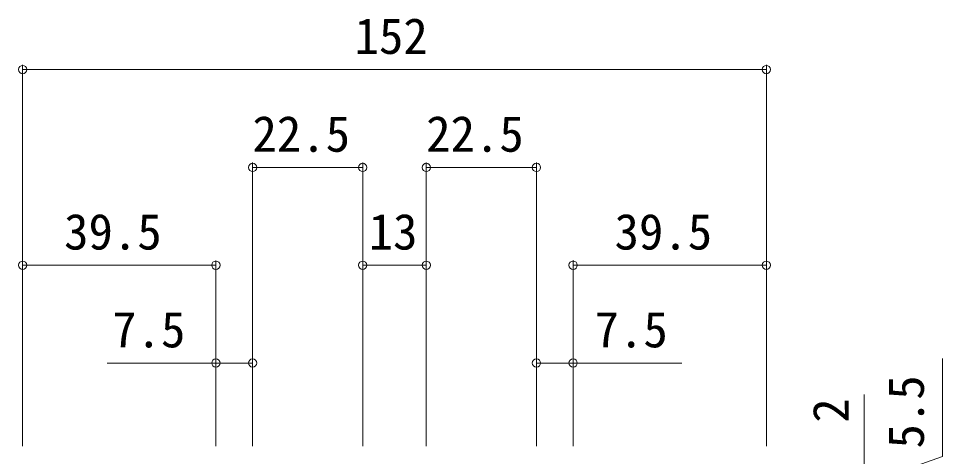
# Model space of a CAD drawing. Units: millimetres, scale not verified. Extents: x -1682 to -296, y -1188 to 1056.
# Drawn here: x -1305.7 to -1116.8, y -7 to 82.6 of the extents above; entities that cross this region are included whole.
import ezdxf
from ezdxf.enums import TextEntityAlignment as Align

# ---------------------------------------------------------------- set-up
doc = ezdxf.new("R2010")
doc.units = ezdxf.units.MM
doc.header["$LTSCALE"] = 4
doc.layers.add('0-7_YKK_D', color=6, linetype='Continuous', lineweight=9)
doc.styles.add('ＭＳ ゴシック', font='')
doc.styles.get('ＭＳ ゴシック').set_extended_font_data('MS Gothic')

msp = doc.modelspace()

# ---------------------------------------------------------------- linework, layer by layer
at = {"layer": '0-7_YKK_D'}
for p, q in [((-1304.814, -4.89), (-1304.816, 73.102)), ((-1304.816, 72.102), (-1152.816, 72.105)), ((-1152.815, -4.89), (-1152.816, 73.105)), ((-1257.813, -4.89), (-1257.814, 53.103)), ((-1235.315, -4.89), (-1235.315, 53.103)), ((-1222.314, -4.89), (-1222.314, 53.104)), ((-1199.814, -4.89), (-1199.814, 53.104)), ((-1257.814, 52.103), (-1235.315, 52.103)), ((-1222.314, 52.104), (-1199.814, 52.104)), ((-1304.814, -4.89), (-1304.812, 33.105)), ((-1304.812, 32.105), (-1265.312, 32.103)), ((-1265.314, -4.89), (-1265.312, 33.103)), ((-1235.315, -4.89), (-1235.315, 33.103)), ((-1222.314, -4.89), (-1222.314, 33.103)), ((-1192.315, -4.89), (-1192.316, 33.104)), ((-1192.316, 32.104), (-1152.816, 32.105)), ((-1152.815, -4.89), (-1152.816, 33.105)), ((-1222.314, 32.103), (-1235.315, 32.103)), ((-1265.315, 12.103), (-1287.514, 12.102)), ((-1265.314, -4.89), (-1265.315, 13.103)), ((-1257.815, 12.103), (-1265.315, 12.103)), ((-1257.815, -4.89), (-1257.815, 13.103)), ((-1199.815, -4.89), (-1199.816, 13.104)), ((-1199.816, 12.104), (-1192.316, 12.105)), ((-1192.315, -4.89), (-1192.316, 13.105)), ((-1192.316, 12.105), (-1170.116, 12.106)), ((-1116.816, -6.973), (-1116.816, 13.027)), ((-1132.816, -12.647), (-1116.816, -6.973))]:
    msp.add_line(p, q, dxfattribs=at)
msp.add_lwpolyline([(-1132.816, -9.897), (-1132.816, -7.898), (-1132.816, 5.702)], dxfattribs=at)
for centre in [(-1304.816, 72.102), (-1152.816, 72.105), (-1257.814, 52.103), (-1235.315, 52.103), (-1222.314, 52.104), (-1199.814, 52.104), (-1304.812, 32.105), (-1265.312, 32.103), (-1235.315, 32.103), (-1222.314, 32.103), (-1192.316, 32.104), (-1152.816, 32.105), (-1265.315, 12.103), (-1257.815, 12.103), (-1199.816, 12.104), (-1192.316, 12.105)]:
    msp.add_circle(centre, 0.85, dxfattribs=at)

# ---------------------------------------------------------------- texts
at = {"layer": '0-7_YKK_D', "color": 4, "style": 'ＭＳ ゴシック'}
for s, rotation, p in [('152', 0.001, (-1236.976, 73.104)), ('22.5', 0.001, (-1257.845, 53.103)), ('39.5', 359.997, (-1296.342, 33.105)), ('39.5', 0.001, (-1183.846, 33.104)), ('7.5', 0.003, (-1187.916, 13.105)), ('5.5', 90, (-1118.416, -5.374)), ('2', 90, (-1133.816, -0.098))]:
    msp.add_text(s, height=7.331, rotation=rotation, dxfattribs=at).set_placement(p, align=Align.BOTTOM_LEFT)
for s, p in [('22.5', (-1222.344, 53.104)), ('13', (-1234.094, 33.103)), ('7.5', (-1286.514, 13.102))]:
    msp.add_text(s, height=7.331, dxfattribs=at).set_placement(p, align=Align.BOTTOM_LEFT)

doc.saveas('drawing.dxf')
